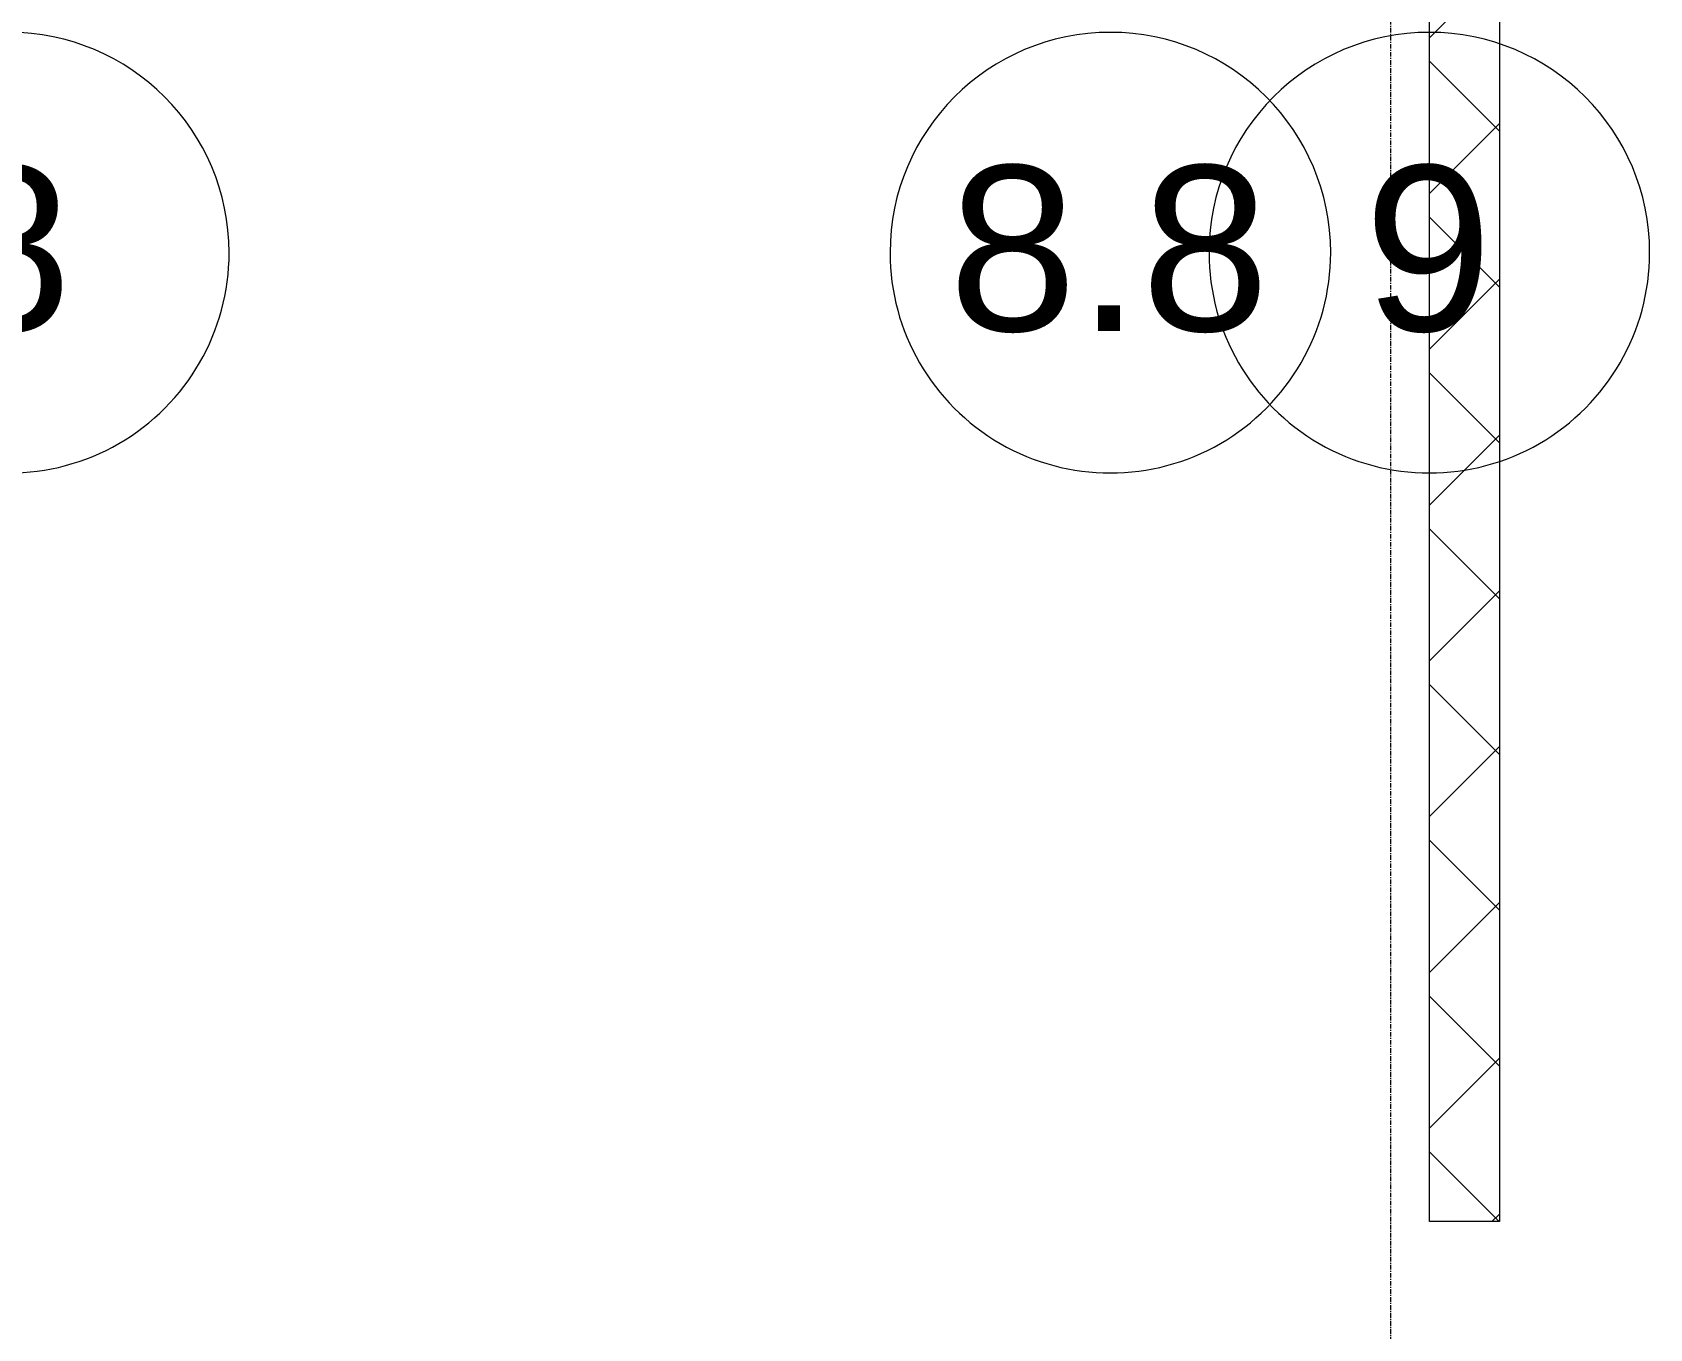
# Model space of a CAD drawing. Header units: inches. Extents: x -4182 to -1315, y 10161 to 12038.
# Drawn here: x -1737.6 to -1561.5, y 10628.5 to 10769.7 of the extents above; entities that cross this region are included whole.
import ezdxf

# ---------------------------------------------------------------- set-up
doc = ezdxf.new("R2010")
doc.units = ezdxf.units.IN
doc.header["$MEASUREMENT"] = 0
doc.linetypes.add('Grid Line 1_2_', pattern=[0.875, 0.5, -0.125, 0.125, -0.125])
for name, color, linetype, lineweight in [('A-WALL', 113, 'Continuous', 13), ('A-WALL-PATT', 111, 'Continuous', 20), ('S-GRID', 1, 'Continuous', 9), ('S-GRID-IDEN', 1, 'Continuous', 9)]:
    doc.layers.add(name, color=color, linetype=linetype, lineweight=lineweight)
doc.styles.add('Arial', font='arial.ttf', dxfattribs={"height": 18})

# ---------------------------------------------------------------- blocks, each defined once
blk = doc.blocks.new('Grid - Grid Head - Circle-50561-STRUCTURAL SCHEMATIC  - 1ST FLOOR')
at = {"layer": 'S-GRID-IDEN'}
for start, end in [(360, 180), (180, 360)]:
    blk.add_arc((0, 0), 0.25, start, end, dxfattribs=at)

msp = doc.modelspace()

# ---------------------------------------------------------------- hatches: boundary and pattern name
at = {"layer": 'A-WALL-PATT', "lineweight": 9}
h = msp.add_hatch(dxfattribs=at)
h.set_pattern_fill('FP_1', style=0, pattern_type=2)
h.set_pattern_definition([(45, (0, 0), (-8.485281, 8.485281), []), (135, (0, 0), (-8.485281, -8.485281), [])])
h.paths.add_polyline_path([(-1577.82825, 10640.14539), (-1577.82825, 11252.64539), (-1585.45325, 11252.64539), (-1585.45325, 10640.14539)], flags=0)
h.paths.add_polyline_path([(-1577.82825, 11324.39539), (-1577.82825, 11790.14539), (-1585.45325, 11790.14539), (-1585.45325, 11324.39539)], flags=0)

# ---------------------------------------------------------------- linework, layer by layer
at = {"layer": 'A-WALL', "lineweight": 9}
for p, q in [((-1585.45325, 10640.14539), (-1585.45325, 11252.64539)), ((-1577.82825, 11252.64539), (-1577.82825, 10640.14539)), ((-1577.82825, 10640.14539), (-1585.45325, 10640.14539))]:
    msp.add_line(p, q, dxfattribs=at)
at = {"layer": 'S-GRID', "linetype": 'Grid Line 1_2_'}
msp.add_line((-1589.64075, 10455.54858), (-1589.64075, 11925.46391), dxfattribs=at)

# ---------------------------------------------------------------- block references
at = {"layer": 'S-GRID-IDEN', "xscale": 95.99999999999994, "yscale": 95.99999999999994, "zscale": 95.99999999999994, "rotation": 180}
for p in [(-1740.20325, 10745.69706), (-1620.20325, 10745.69706), (-1585.45325, 10745.69706)]:
    msp.add_blockref('Grid - Grid Head - Circle-50561-STRUCTURAL SCHEMATIC  - 1ST FLOOR', p, dxfattribs=at)

# ---------------------------------------------------------------- texts
at = {"layer": 'S-GRID-IDEN', "char_height": 18, "attachment_point": 1, "style": 'Arial'}
for s, insert, width in [('8', (-1747.32305, 10755.17998), 16.968), ('8.8', (-1637.83014, 10755.17998), 42.42), ('9', (-1592.57305, 10755.17998), 16.968)]:
    msp.add_mtext(s, dxfattribs=dict(at, insert=insert, width=width))

doc.saveas('drawing.dxf')
